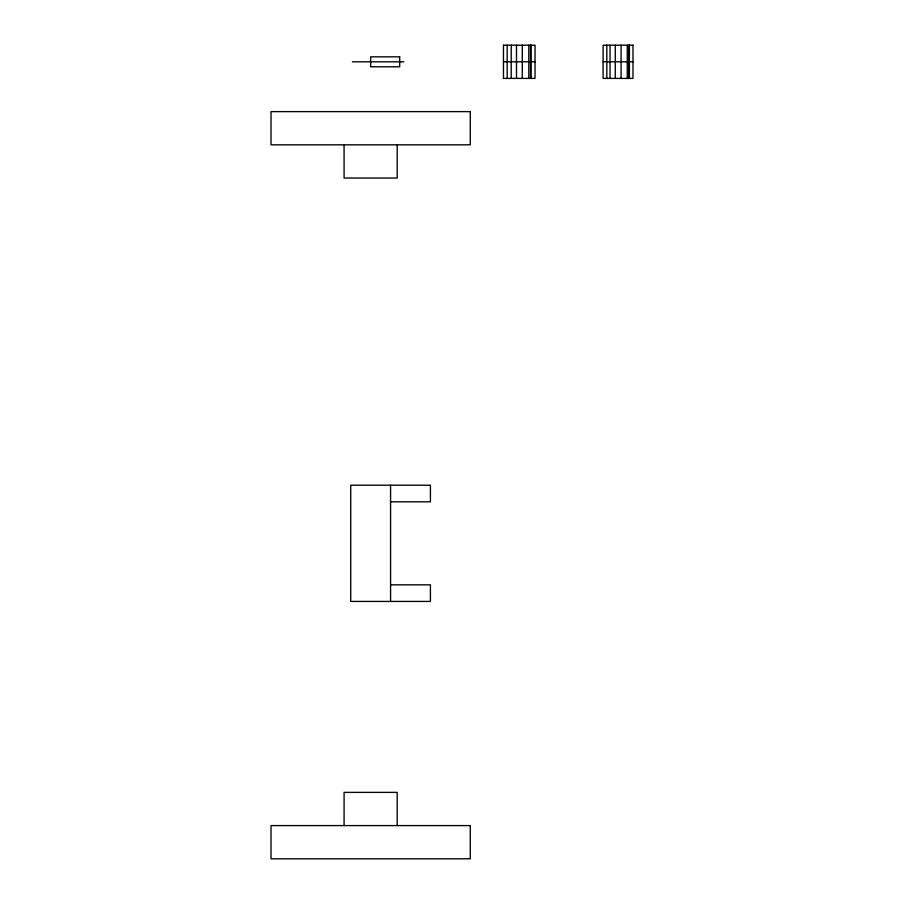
<?xml version="1.0" encoding="UTF-8"?>
<svg xmlns="http://www.w3.org/2000/svg" width="904" height="904" viewBox="0 0 904 904"><rect width="100%" height="100%" fill="white"/><g stroke="black" fill="none" stroke-linecap="round" stroke-linejoin="round"><path stroke-width="1.36" d="M344.074 825.589L344.085 792.379L397.195 792.379L397.206 825.589M397.206 144.821L397.195 178.031L344.085 178.031L344.074 144.821M503.483 45.2L535.021 45.2L535.021 78.411L503.483 78.411M352.379 61.8L403.851 61.8M503.471 61.8L535.021 61.8M603.104 61.8L632.981 61.8M390.573 501.81L430.417 501.81L430.417 485.211L350.718 485.211L350.718 601.431L430.417 601.431L430.417 584.831L390.573 584.831M629.387 45.2L629.387 78.411M628.947 45.2L628.947 78.411M627.263 45.2L627.263 78.411M621.082 45.2L621.082 78.411M615.274 45.2L615.274 78.411M610.03 45.2L610.03 78.411M606.833 45.2L606.833 78.411M531.01 45.2L531.01 78.411M530.512 45.2L530.512 78.411M528.817 45.2L528.817 78.411M522.286 45.2L522.286 78.411M516.5 45.2L516.5 78.411M511.212 45.2L511.212 78.411M507.189 45.2L507.189 78.411M503.471 45.2L503.471 78.411M390.573 485.211L390.573 601.431M632.981 45.2L603.115 45.2L603.104 78.411L632.981 78.411L632.981 45.2M399.704 56.828L370.64 56.828L370.64 66.783L399.704 66.783L399.704 56.828M470.272 111.621L271.019 111.621L271.019 144.821L470.272 144.821L470.272 111.621M470.272 825.589L271.019 825.589L271.019 858.8L470.272 858.8L470.272 825.589"/></g></svg>
